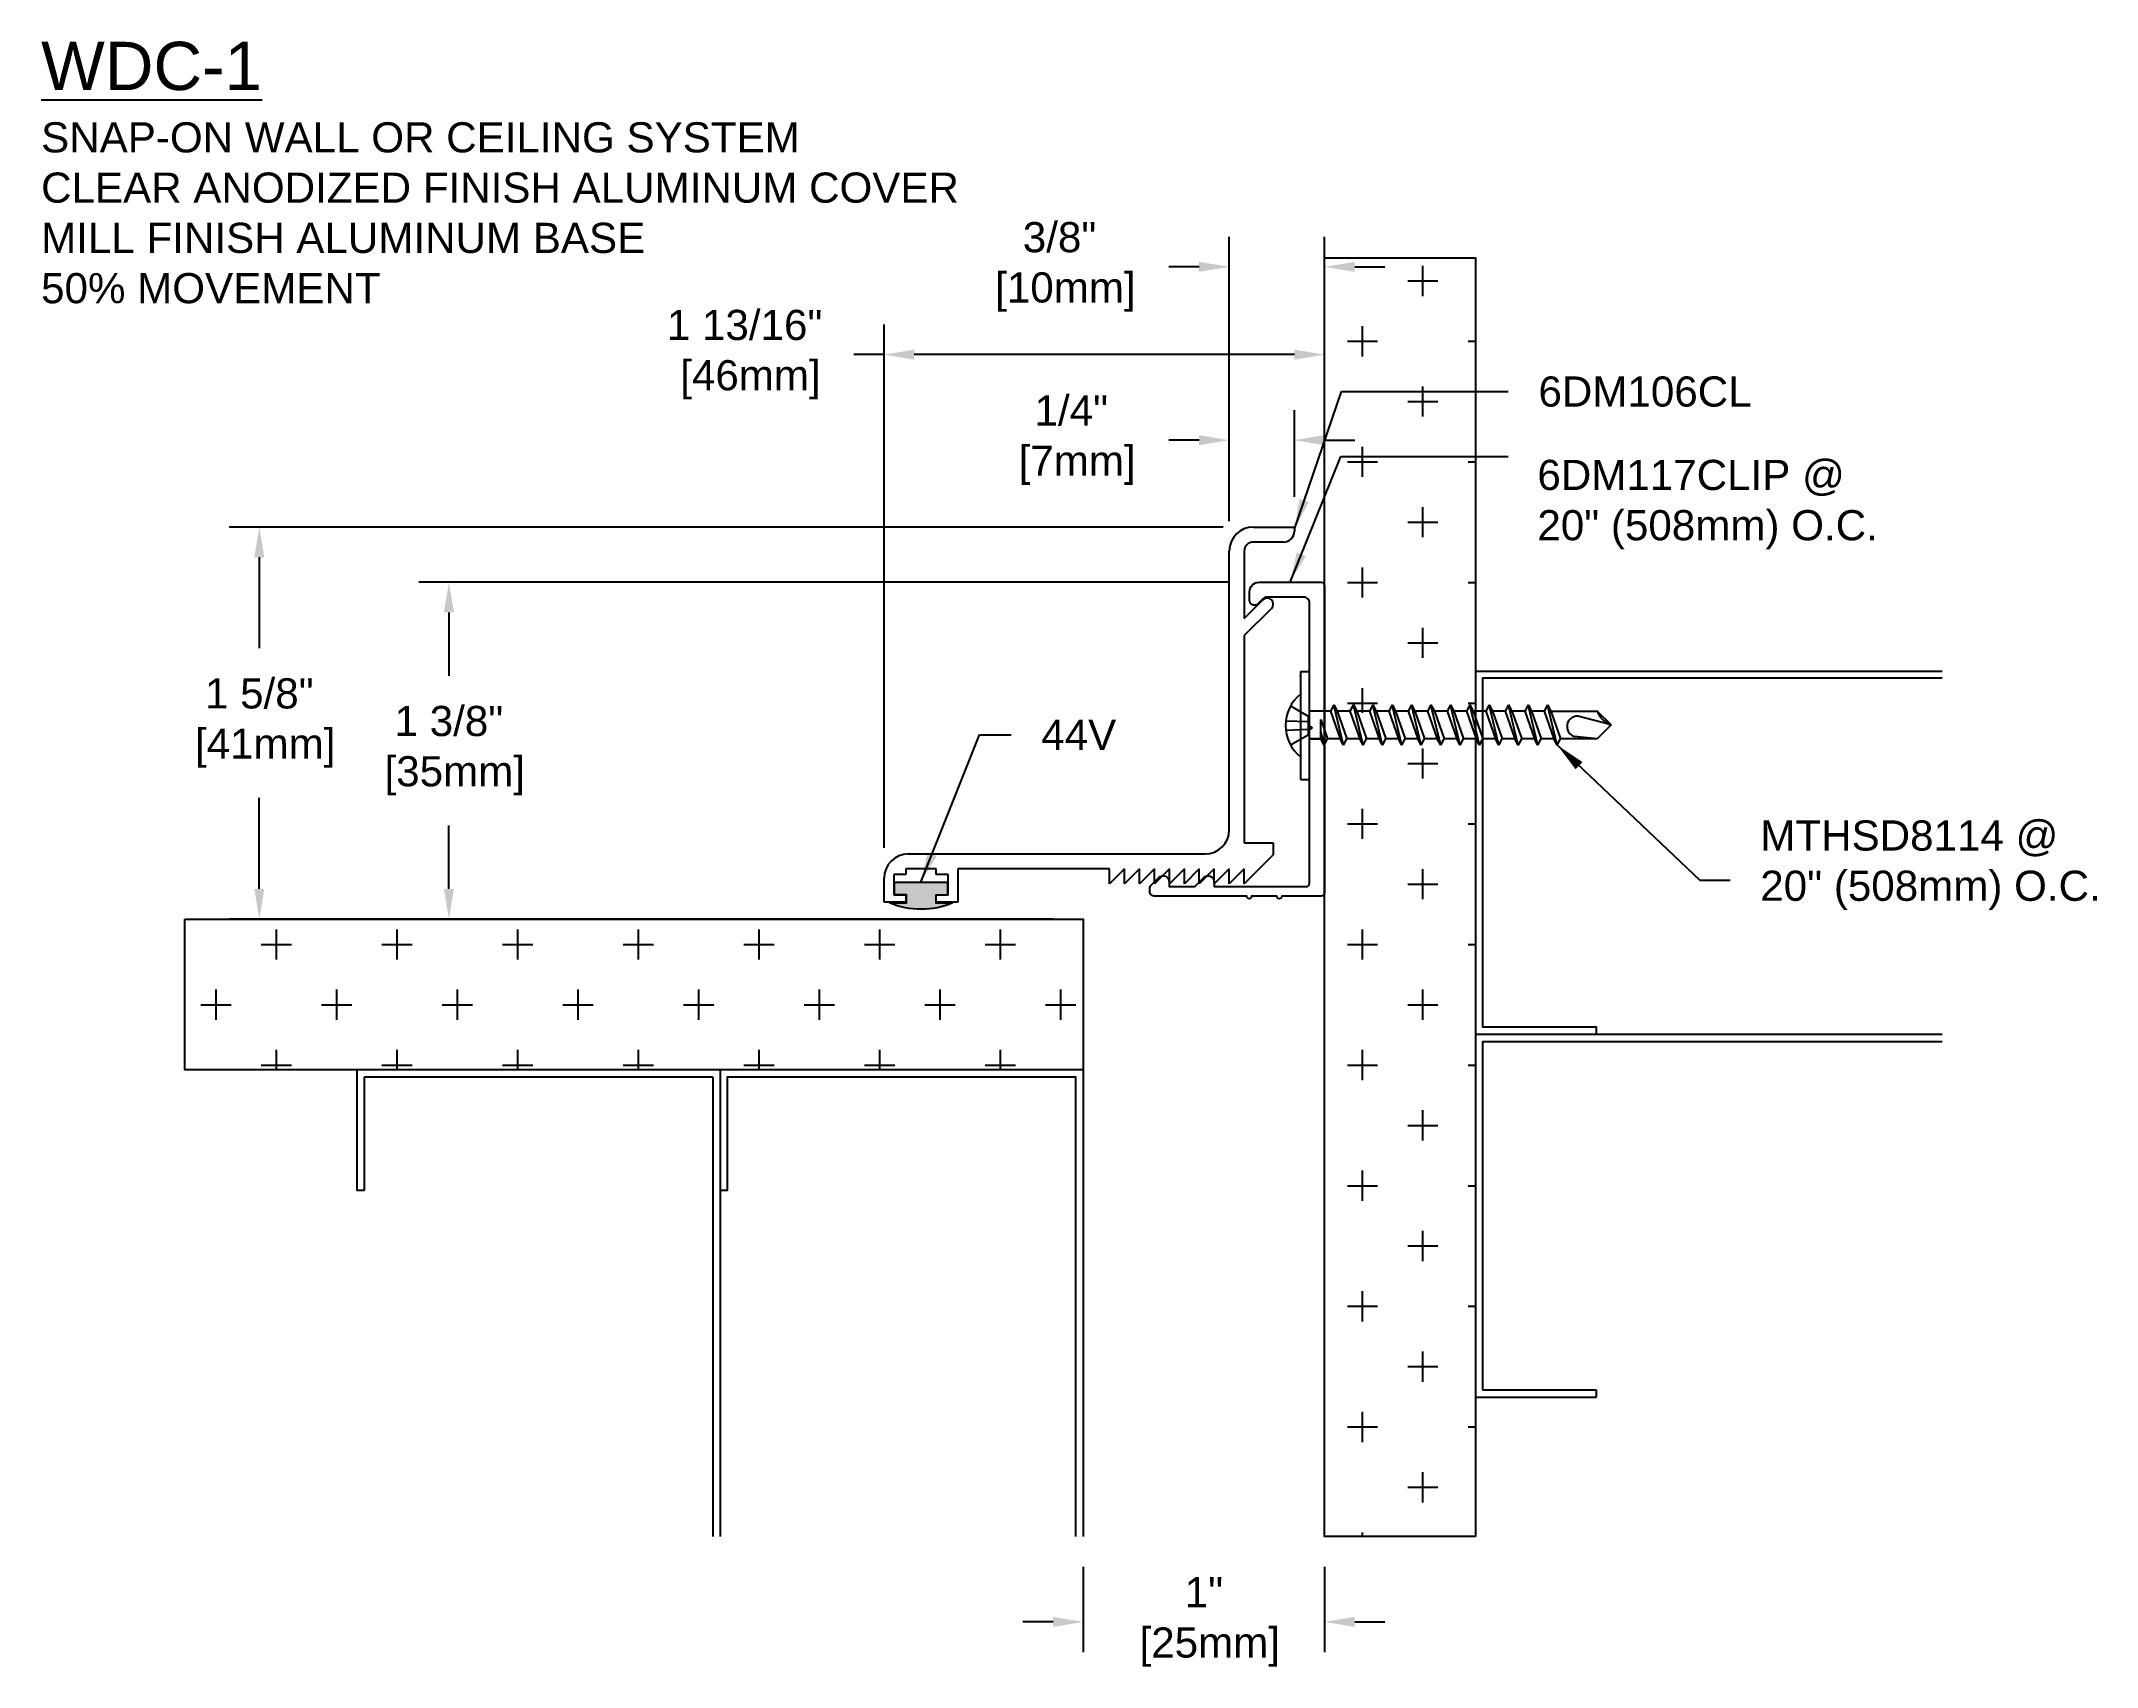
# Model space of a CAD drawing. Header units: inches. Extents: x 5.09 to 13.61, y 1.01 to 7.74.
import ezdxf

# ---------------------------------------------------------------- set-up
doc = ezdxf.new("R2010")
doc.units = ezdxf.units.IN
doc.header["$MEASUREMENT"] = 0
doc.linetypes.add('HIDDEN2', pattern=[0.1875, 0.125, -0.0625])
for name, color, linetype in [('Anchors', 4, 'Continuous'), ('Conditions', 1, 'Continuous'), ('Dimensions', 3, 'Continuous'), ('Fillers', 2, 'Continuous'), ('Metals', 7, 'Continuous'), ('Text', 2, 'Continuous')]:
    doc.layers.add(name, color=color, linetype=linetype)
doc.styles.add('arial', font='arial.ttf')
doc.styles.add('style1', font='arial.ttf', dxfattribs={"height": 0.125})
doc.dimstyles.new('ARIAL', dxfattribs={"dimtxt": 0.125, "dimasz": 0.125, "dimexe": 0.125, "dimexo": 0.125, "dimgap": 0.125, "dimtad": 0, "dimtih": 1, "dimtoh": 1, "dimdec": 4, "dimzin": 0, "dimdsep": 46, "dimlunit": 4, "dimtxsty": 'arial', "dimcen": 0.09, "dimadec": 0, "dimazin": 0, "dimtfac": 1, "dimtdec": 4, "dimtofl": 0, "dimtmove": 0, "dimatfit": 3, "dimfxl": 0, "dimfrac": 2, "dimtolj": 1, "dimtzin": 0, "dimarcsym": 0})
doc.dimstyles.new('ROMAND', dxfattribs={"dimtxt": 0.25, "dimasz": 0.125, "dimexe": 0.125, "dimexo": 0.0625, "dimgap": 0.125, "dimtad": 0, "dimtih": 1, "dimtoh": 1, "dimdec": 4, "dimzin": 0, "dimdsep": 46, "dimlunit": 4, "dimtxsty": 'style1', "dimcen": 0.09, "dimadec": 0, "dimazin": 0, "dimtfac": 1, "dimtdec": 4, "dimtofl": 0, "dimtmove": 0, "dimatfit": 3, "dimfxl": 0, "dimfrac": 2, "dimtolj": 1, "dimtzin": 0, "dimarcsym": 0})

# ---------------------------------------------------------------- blocks, each defined once
blk = doc.blocks.new('6DM106')
for p, q in [((-0.082, 1.309), (0.088, 1.309)), ((0.088, 1.309), (0.088, 1.292)), ((-0.182, 0.054), (-0.182, 1.209)), ((-0.12, 1.209), (-0.12, 0.9297)), ((0.043, 1.247), (-0.082, 1.247)), ((-0.12, 0.9297), (-0.0427, 1.007)), ((-0.0073, 0.9717), (-0.12, 0.859)), ((-0.12, 0.859), (-0.12, 0)), ((-0.12, 0), (0, 0)), ((0, 0), (0, -0.05)), ((-1.512, -0.046), (-0.282, -0.046)), ((0, -0.05), (-0.12, -0.17)), ((-1.612, -0.246), (-1.612, -0.146)), ((-1.572, -0.131), (-1.572, -0.216)), ((-1.522, -0.131), (-1.572, -0.131)), ((-1.522, -0.108), (-1.522, -0.131)), ((-1.397, -0.108), (-1.522, -0.108)), ((-1.397, -0.131), (-1.397, -0.108)), ((-1.347, -0.131), (-1.397, -0.131)), ((-1.347, -0.216), (-1.347, -0.131)), ((-1.307, -0.108), (-1.307, -0.246)), ((-0.678, -0.108), (-1.307, -0.108)), ((-0.678, -0.17), (-0.678, -0.108)), ((-0.616, -0.108), (-0.678, -0.17)), ((-0.616, -0.17), (-0.616, -0.108)), ((-0.554, -0.108), (-0.616, -0.17)), ((-0.554, -0.17), (-0.554, -0.108)), ((-0.492, -0.108), (-0.554, -0.17)), ((-0.492, -0.17), (-0.492, -0.108)), ((-0.43, -0.108), (-0.492, -0.17)), ((-0.43, -0.17), (-0.43, -0.108)), ((-0.368, -0.108), (-0.43, -0.17)), ((-0.368, -0.17), (-0.368, -0.108)), ((-0.306, -0.108), (-0.368, -0.17)), ((-0.306, -0.17), (-0.306, -0.108)), ((-0.244, -0.108), (-0.306, -0.17)), ((-0.244, -0.17), (-0.244, -0.108)), ((-0.182, -0.108), (-0.244, -0.17)), ((-0.182, -0.17), (-0.182, -0.108)), ((-0.12, -0.108), (-0.182, -0.17)), ((-0.12, -0.17), (-0.12, -0.108)), ((-1.522, -0.246), (-1.612, -0.246)), ((-1.572, -0.216), (-1.522, -0.216)), ((-1.522, -0.216), (-1.522, -0.246)), ((-1.397, -0.216), (-1.347, -0.216)), ((-1.397, -0.246), (-1.397, -0.216)), ((-1.307, -0.246), (-1.397, -0.246))]:
    blk.add_line(p, q)
for centre, radius, start, end in [((-0.082, 1.209), 0.1, 90, 180), ((0.043, 1.292), 0.045, 270, 360), ((-0.082, 1.209), 0.038, 90, 180), ((-0.025, 0.9894), 0.025, 315, 135), ((-0.282, 0.054), 0.1, 270, 360), ((-1.512, -0.146), 0.1, 90, 180)]:
    blk.add_arc(centre, radius, start, end)
blk = doc.blocks.new('conditions')
at = {"layer": 'Conditions'}
for p, q in [((5.8767, 3.4584), (2.8673, 3.4584)), ((2.8673, 3.4584), (2.8673, 2.9584)), ((4.342, 3.4284), (2.8973, 3.4284)), ((2.8973, 3.4284), (2.8973, 2.9584)), ((4.342, 3.4284), (4.342, 1.5241)), ((4.372, 3.4584), (4.372, 1.5241)), ((4.372, 3.4584), (4.372, 1.5241)), ((5.8767, 3.4585), (5.8767, 1.5241)), ((2.8973, 2.9584), (2.8673, 2.9584))]:
    blk.add_line(p, q, dxfattribs=at)
blk.add_lwpolyline([(5.8467, 1.5241), (5.8467, 3.4284), (4.402, 3.4284), (4.402, 2.9584), (4.372, 2.9584)], dxfattribs=at)
blk = doc.blocks.new('44v')
blk.add_hatch(color=256).paths.add_polyline_path([(0.1097, 0), (-0.1097, 0), (-0.1097, -0.0529), (-0.0601, -0.0529), (-0.0601, -0.0861), (-0.1301, -0.0861, 0.199136), (0.1315, -0.0861), (0.0615, -0.0861), (0.0615, -0.0537), (0.1097, -0.0537)])
blk.add_lwpolyline([(-0.1301, -0.0861), (-0.0601, -0.0861), (-0.0601, -0.0529), (-0.1097, -0.0529), (-0.1097, 0), (0.1097, 0), (0.1097, -0.0537), (0.0615, -0.0537), (0.0615, -0.0861), (0.1315, -0.0861, -0.199136)], format="xyb", close=True)
blk = doc.blocks.new('*D3')
at = {"layer": 'Defpoints', "color": 0}
for p in [(9.4059, 1.5459), (10.4059, 1.5459), (10.4059, 1.1921)]:
    blk.add_point(p, dxfattribs=at)
at = {"layer": 'Dimensions', "color": 0, "lineweight": -2}
for p, q in [((9.4059, 1.4209), (9.4059, 1.0671)), ((10.4059, 1.4209), (10.4059, 1.0671)), ((9.2809, 1.1921), (9.1559, 1.1921)), ((10.5309, 1.1921), (10.6559, 1.1921))]:
    blk.add_line(p, q, dxfattribs=at)
at = {"layer": 'Dimensions', "color": 0}
for points in [[(9.2809, 1.2129), (9.2809, 1.1712), (9.4059, 1.1921)], [(10.5309, 1.2129), (10.5309, 1.1712), (10.4059, 1.1921)]]:
    blk.add_solid(points, dxfattribs=at)
at = {"layer": 'Dimensions', "color": 0, "insert": (9.9059, 1.1921), "char_height": 0.125, "attachment_point": 5, "style": 'arial'}
blk.add_mtext('\\A1;1"\\P [25mm]', dxfattribs=at)
blk = doc.blocks.new('*D4')
at = {"layer": 'Defpoints', "color": 0}
for p in [(5.9921, 5.7302), (10.1109, 5.7302), (9.4059, 4.1052)]:
    blk.add_point(p, dxfattribs=at)
at = {"layer": 'Dimensions', "color": 0, "lineweight": -2}
for p, q in [((9.9859, 5.7302), (5.8671, 5.7302)), ((5.9921, 5.6052), (5.9921, 5.228)), ((5.9921, 4.2302), (5.9921, 4.6073)), ((9.2809, 4.1052), (5.8671, 4.1052))]:
    blk.add_line(p, q, dxfattribs=at)
at = {"layer": 'Dimensions', "color": 0}
for points in [[(5.9713, 5.6052), (6.0129, 5.6052), (5.9921, 5.7302)], [(5.9713, 4.2302), (6.0129, 4.2302), (5.9921, 4.1052)]]:
    blk.add_solid(points, dxfattribs=at)
at = {"layer": 'Dimensions', "color": 0, "insert": (5.9921, 4.9177), "char_height": 0.125, "attachment_point": 5, "style": 'arial'}
blk.add_mtext('\\A1;1 5/8"\\P [41mm]', dxfattribs=at)
blk = doc.blocks.new('*D5')
at = {"layer": 'Defpoints', "color": 0}
for p in [(6.7776, 5.5015), (10.1351, 5.5015), (9.4059, 4.1052)]:
    blk.add_point(p, dxfattribs=at)
at = {"layer": 'Dimensions', "color": 0, "lineweight": -2}
for p, q in [((10.0101, 5.5015), (6.6526, 5.5015)), ((6.7776, 5.3765), (6.7776, 5.1137)), ((6.7776, 4.2302), (6.7776, 4.493)), ((9.2809, 4.1052), (6.6526, 4.1052))]:
    blk.add_line(p, q, dxfattribs=at)
at = {"layer": 'Dimensions', "color": 0}
for points in [[(6.7568, 5.3765), (6.7985, 5.3765), (6.7776, 5.5015)], [(6.7568, 4.2302), (6.7985, 4.2302), (6.7776, 4.1052)]]:
    blk.add_solid(points, dxfattribs=at)
at = {"layer": 'Dimensions', "color": 0, "insert": (6.7776, 4.8033), "char_height": 0.125, "attachment_point": 5, "style": 'arial'}
blk.add_mtext('\\A1;1 3/8"\\P [35mm]', dxfattribs=at)
blk = doc.blocks.new('*D6')
at = {"layer": 'Defpoints', "color": 0}
for p in [(10.4059, 6.4449), (10.4059, 5.75), (8.5809, 4.2752)]:
    blk.add_point(p, dxfattribs=at)
at = {"layer": 'Dimensions', "color": 0, "lineweight": -2}
for p, q in [((8.5809, 4.4002), (8.5809, 6.5699)), ((10.4059, 5.875), (10.4059, 6.5699)), ((8.5809, 6.4449), (8.4559, 6.4449)), ((10.2809, 6.4449), (8.7059, 6.4449))]:
    blk.add_line(p, q, dxfattribs=at)
at = {"layer": 'Dimensions', "color": 0}
for points in [[(8.7059, 6.4657), (8.7059, 6.424), (8.5809, 6.4449)], [(10.2809, 6.4657), (10.2809, 6.424), (10.4059, 6.4449)]]:
    blk.add_solid(points, dxfattribs=at)
at = {"layer": 'Dimensions', "color": 0, "insert": (8.0028, 6.4449), "char_height": 0.125, "attachment_point": 5, "style": 'arial'}
blk.add_mtext('\\A1;1 13/16"\\P [46mm]', dxfattribs=at)
blk = doc.blocks.new('*D7')
at = {"layer": 'Defpoints', "color": 0}
for p in [(10.0109, 6.0903), (10.2809, 5.7302), (10.0109, 5.6302)]:
    blk.add_point(p, dxfattribs=at)
at = {"layer": 'Dimensions', "color": 0, "lineweight": -2}
for p, q in [((10.0109, 5.7552), (10.0109, 6.2153)), ((10.2809, 5.8552), (10.2809, 6.2153)), ((9.8859, 6.0903), (9.7609, 6.0903)), ((10.4059, 6.0903), (10.5309, 6.0903))]:
    blk.add_line(p, q, dxfattribs=at)
at = {"layer": 'Dimensions', "color": 0}
for points in [[(9.8859, 6.1111), (9.8859, 6.0694), (10.0109, 6.0903)], [(10.4059, 6.1111), (10.4059, 6.0694), (10.2809, 6.0903)]]:
    blk.add_solid(points, dxfattribs=at)
at = {"layer": 'Dimensions', "color": 0, "insert": (9.3564, 6.0903), "char_height": 0.125, "attachment_point": 5, "style": 'arial'}
blk.add_mtext('\\A1;1/4"\\P [7mm]', dxfattribs=at)
blk = doc.blocks.new('*D10')
at = {"layer": 'Defpoints', "color": 0}
for p in [(10.4059, 6.8087), (10.4059, 6.0644), (10.0109, 5.6302)]:
    blk.add_point(p, dxfattribs=at)
at = {"layer": 'Dimensions', "color": 0, "lineweight": -2}
for p, q in [((10.0109, 5.7552), (10.0109, 6.9337)), ((10.4059, 6.1894), (10.4059, 6.9337)), ((9.8859, 6.8087), (9.7609, 6.8087)), ((10.5309, 6.8087), (10.6559, 6.8087))]:
    blk.add_line(p, q, dxfattribs=at)
at = {"layer": 'Dimensions', "color": 0}
for points in [[(9.8859, 6.8296), (9.8859, 6.7879), (10.0109, 6.8087)], [(10.5309, 6.8296), (10.5309, 6.7879), (10.4059, 6.8087)]]:
    blk.add_solid(points, dxfattribs=at)
at = {"layer": 'Dimensions', "color": 0, "insert": (9.3078, 6.8087), "char_height": 0.125, "attachment_point": 5, "style": 'arial'}
blk.add_mtext('\\A1;3/8"\\P [10mm]', dxfattribs=at)
blk = doc.blocks.new('6DM117')
at = {"linetype": 'Continuous'}
blk.add_lwpolyline([(-0.542, 0.1864, -0.198912), (-0.5347, 0.204), (-0.5139, 0.2249, 0.668179), (-0.528, 0.259), (-0.564, 0.259, 0.414214), (-0.604, 0.219), (-0.604, -0.037, 0.414214), (-0.589, -0.052), (0.683, -0.052, 0.414214), (0.698, -0.037), (0.698, 0.1255, 1), (0.698, 0.1455), (0.698, 0.2505, 1), (0.698, 0.2705), (0.698, 0.652, 0.414214), (0.678, 0.672), (0.6663, 0.672, 0.198912), (0.6521, 0.6661), (0.6207, 0.6347, 0.668179), (0.6384, 0.592), (0.658, 0.592), (0.658, 0.486), (0.6207, 0.4487, 0.668179), (0.6384, 0.406), (0.658, 0.406), (0.658, 0.025, -0.414214), (0.643, 0.01), (0.01, 0.01), (0, 0), (-0.01, 0.01), (-0.517, 0.01, -0.414214), (-0.542, 0.035)], format="xyb", close=True, dxfattribs=at)
blk = doc.blocks.new('MTHSD8114')
at = {"linetype": 'HIDDEN2'}
for p, q in [((-0.0192, 0.0989), (-0.0159, 0.006)), ((0.0192, 0.0989), (0.0159, 0.006)), ((-0.0807, 0.079), (-0.0382, 0.006)), ((0.0382, 0.006), (-0.0382, 0.006)), ((0.0807, 0.079), (0.0382, 0.006))]:
    blk.add_line(p, q, dxfattribs=at)
for p, q in [((0.224, 0.0375), (-0.224, 0.0375)), ((-0.224, 0.0375), (-0.224, 0)), ((-0.224, 0), (0.224, 0)), ((-0.0559, 0), (0.0559, 0)), ((0.0599, -0.0869), (0.0599, 0)), ((0.224, 0.0375), (0.224, 0)), ((-0.081, -0.0606), (-0.0236, -0.0467)), ((-0.081, -0.0606), (-0.0559, -0.0467)), ((-0.081, -0.0606), (-0.0559, -0.0745)), ((-0.0559, -0.0467), (-0.0559, 0)), ((-0.0559, 0), (-0.0559, -0.0467)), ((0.0241, -0.0467), (-0.0559, -0.0745)), ((-0.0559, -0.0467), (0.0241, -0.0467)), ((-0.0559, -0.1271), (-0.0559, -0.0745)), ((-0.081, -0.141), (0.085, -0.1008)), ((-0.081, -0.141), (-0.0559, -0.1271)), ((-0.081, -0.141), (-0.0559, -0.1549)), ((0.0599, -0.0869), (-0.0559, -0.1271)), ((0.0599, -0.1147), (-0.0559, -0.1549)), ((-0.0559, -0.2075), (-0.0559, -0.1549)), ((0.0599, -0.1673), (-0.0559, -0.2075)), ((0.085, -0.1008), (0.0599, -0.0869)), ((0.085, -0.1008), (0.0599, -0.1147)), ((0.0599, -0.1673), (0.0599, -0.1147)), ((0.085, -0.1812), (0.0599, -0.1673)), ((-0.081, -0.2214), (0.085, -0.1812)), ((-0.081, -0.2214), (-0.0559, -0.2075)), ((-0.081, -0.2214), (-0.0559, -0.2353)), ((0.0599, -0.1951), (-0.0559, -0.2353)), ((-0.0559, -0.288), (-0.0559, -0.2353)), ((0.0599, -0.2477), (-0.0559, -0.288)), ((0.085, -0.1812), (0.0599, -0.1951)), ((0.0599, -0.2477), (0.0599, -0.1951)), ((0.085, -0.2616), (0.0599, -0.2477)), ((-0.081, -0.3019), (0.085, -0.2616)), ((-0.081, -0.3019), (-0.0559, -0.288)), ((-0.081, -0.3019), (-0.0559, -0.3157)), ((0.0599, -0.2755), (-0.0559, -0.3157)), ((-0.0559, -0.3684), (-0.0559, -0.3157)), ((0.0599, -0.3282), (-0.0559, -0.3684)), ((0.085, -0.2616), (0.0599, -0.2755)), ((0.0599, -0.3282), (0.0599, -0.2755)), ((0.085, -0.3421), (0.0599, -0.3282)), ((-0.081, -0.3823), (0.085, -0.3421)), ((-0.081, -0.3823), (-0.0559, -0.3684)), ((-0.081, -0.3823), (-0.0559, -0.3962)), ((-0.081, -0.4627), (0.085, -0.4225)), ((0.0599, -0.356), (-0.0559, -0.3962)), ((-0.0559, -0.4488), (-0.0559, -0.3962)), ((0.0599, -0.4086), (-0.0559, -0.4488)), ((0.085, -0.3421), (0.0599, -0.356)), ((0.0599, -0.4086), (0.0599, -0.356)), ((0.085, -0.4225), (0.0599, -0.4086)), ((0.085, -0.4225), (0.0599, -0.4364)), ((-0.081, -0.4627), (-0.0559, -0.4488)), ((-0.081, -0.4627), (-0.0559, -0.4766)), ((-0.081, -0.5431), (0.085, -0.5029)), ((0.0599, -0.4364), (-0.0559, -0.4766)), ((-0.0559, -0.5292), (-0.0559, -0.4766)), ((0.0599, -0.489), (-0.0559, -0.5292)), ((0.0599, -0.489), (0.0599, -0.4364)), ((0.085, -0.5029), (0.0599, -0.489)), ((0.085, -0.5029), (0.0599, -0.5168)), ((-0.081, -0.5431), (-0.0559, -0.5292)), ((-0.081, -0.5431), (-0.0559, -0.557)), ((-0.081, -0.6236), (0.085, -0.5833)), ((0.0599, -0.5168), (-0.0559, -0.557)), ((-0.0559, -0.6097), (-0.0559, -0.557)), ((0.0599, -0.5695), (-0.0559, -0.6097)), ((0.0599, -0.5695), (0.0599, -0.5168)), ((0.085, -0.5833), (0.0599, -0.5695)), ((0.085, -0.5833), (0.0599, -0.5972)), ((-0.081, -0.6236), (-0.0559, -0.6097)), ((-0.081, -0.6236), (-0.0559, -0.6374)), ((-0.081, -0.704), (0.085, -0.6638)), ((0.0599, -0.5972), (-0.0559, -0.6374)), ((-0.0559, -0.6901), (-0.0559, -0.6374)), ((0.0599, -0.6499), (-0.0559, -0.6901)), ((0.0599, -0.6777), (-0.0559, -0.7179)), ((0.0599, -0.6499), (0.0599, -0.5972)), ((0.085, -0.6638), (0.0599, -0.6499)), ((0.085, -0.6638), (0.0599, -0.6777)), ((0.0599, -0.7303), (0.0599, -0.6777)), ((-0.081, -0.704), (-0.0559, -0.6901)), ((-0.081, -0.704), (-0.0559, -0.7179)), ((-0.081, -0.7844), (0.085, -0.7442)), ((-0.0559, -0.7705), (-0.0559, -0.7179)), ((0.0599, -0.7303), (-0.0559, -0.7705)), ((0.0599, -0.7581), (-0.0559, -0.7983)), ((0.085, -0.7442), (0.0599, -0.7303)), ((0.085, -0.7442), (0.0599, -0.7581)), ((0.0599, -0.8107), (0.0599, -0.7581)), ((-0.081, -0.7844), (-0.0559, -0.7705)), ((-0.081, -0.7844), (-0.0559, -0.7983)), ((-0.081, -0.8648), (0.085, -0.8246)), ((-0.081, -0.8648), (-0.0559, -0.8509)), ((-0.0559, -0.8509), (-0.0559, -0.7983)), ((0.0599, -0.8107), (-0.0559, -0.8509)), ((0.0599, -0.8385), (-0.0559, -0.8787)), ((0.085, -0.8246), (0.0599, -0.8107)), ((0.085, -0.8246), (0.0599, -0.8385)), ((0.0599, -0.8912), (0.0599, -0.8385)), ((-0.081, -0.8648), (-0.0559, -0.8787)), ((-0.081, -0.9453), (0.085, -0.9051)), ((-0.081, -0.9453), (-0.0559, -0.9314)), ((-0.0559, -0.9314), (-0.0559, -0.8787)), ((0.0599, -0.8912), (-0.0559, -0.9314)), ((0.0599, -0.9189), (-0.0559, -0.9592)), ((0.085, -0.9051), (0.0599, -0.8912)), ((0.085, -0.9051), (0.0599, -0.9189)), ((0.0599, -0.9716), (0.0599, -0.9189)), ((-0.081, -0.9453), (-0.0559, -0.9592)), ((-0.081, -1.0257), (0.085, -0.9855)), ((-0.081, -1.0257), (-0.0559, -1.0118)), ((-0.0559, -1.0118), (-0.0559, -0.9592)), ((0.0599, -0.9716), (-0.0559, -1.0118)), ((0.0599, -0.9994), (-0.0559, -1.0396)), ((0.085, -0.9855), (0.0599, -0.9716)), ((0.085, -0.9855), (0.0599, -0.9994)), ((0.0599, -0.9994), (0.0599, -1.1921)), ((-0.081, -1.0257), (-0.0559, -1.0396)), ((-0.0559, -1.1921), (-0.0559, -1.0396)), ((-0.0559, -1.1921), (-0.0459, -1.097)), ((0.002, -1.25), (-0.0559, -1.1921)), ((0.002, -1.25), (0.0388, -1.1111)), ((0.002, -1.25), (0.0599, -1.1921))]:
    blk.add_line(p, q)
for centre, radius, start, end in [((0, -0.0658), 0.1658, 38.53745, 141.46255), ((-0.0045, -1.1098), 0.0433, 358.31503, 162.80454), ((0.0894, -1.2794), 0.0922, 108.6241, 161.3759)]:
    blk.add_arc(centre, radius, start, end)
blk.add_point((0.204, 0.0375))

msp = doc.modelspace()

# ---------------------------------------------------------------- hatches: boundary and pattern name
at = {"layer": 'Conditions'}
h = msp.add_hatch(dxfattribs=at)
h.set_pattern_fill('CROSS', color=256, style=0)
h.paths.add_polyline_path([(10.40587, 4.95983), (10.45131, 4.95983), (10.46448, 4.98361), (10.47764, 4.95983), (10.53465, 4.95983), (10.54781, 4.98361), (10.56097, 4.95983), (10.61798, 4.95983), (10.63114, 4.98361), (10.64431, 4.95983), (10.70131, 4.95983), (10.71448, 4.98361), (10.72764, 4.95983), (10.78465, 4.95983), (10.79781, 4.98361), (10.81097, 4.95983), (10.86798, 4.95983), (10.88114, 4.98361), (10.89431, 4.95983), (10.95131, 4.95983), (10.96448, 4.98361), (10.97764, 4.95983), (11.0307, 4.95983), (11.0307, 6.84619), (10.40587, 6.84619)])
h = msp.add_hatch(dxfattribs=at)
h.set_pattern_fill('CROSS', color=256, style=0)
h.paths.add_polyline_path([(11.0307, 4.83483), (11.019, 4.83483), (11.00614, 4.81161), (10.99329, 4.83483), (10.93566, 4.83483), (10.92281, 4.81161), (10.90996, 4.83483), (10.85233, 4.83483), (10.83948, 4.81161), (10.82662, 4.83483), (10.769, 4.83483), (10.75614, 4.81161), (10.74329, 4.83483), (10.68566, 4.83483), (10.67281, 4.81161), (10.65996, 4.83483), (10.60233, 4.83483), (10.58948, 4.81161), (10.57662, 4.83483), (10.519, 4.83483), (10.50614, 4.81161), (10.49329, 4.83483), (10.43566, 4.83483), (10.42281, 4.81161), (10.40996, 4.83483), (10.40587, 4.83483), (10.40587, 3.12332), (10.40587, 1.54587), (11.0307, 1.54587), (11.0307, 3.12332)])
h = msp.add_hatch(dxfattribs=at)
h.set_pattern_fill('CROSS', color=256, style=0)
h.paths.add_polyline_path([(9.40587, 3.48035), (9.40587, 4.10518), (5.68299, 4.10518), (5.68299, 3.48035)])

# ---------------------------------------------------------------- linework, layer by layer
for points in [[(11.0307, 1.54587), (10.40587, 1.54587), (10.40587, 3.12332), (10.40587, 6.84619), (11.0307, 6.84619), (11.0307, 3.12332)], [(5.68299, 4.10518), (9.40587, 4.10518), (9.40587, 3.48035), (5.68299, 3.48035)]]:
    msp.add_lwpolyline(points, close=True, dxfattribs=at)

# ---------------------------------------------------------------- block references
at = {"layer": 'Anchors', "rotation": 90}
msp.add_blockref('MTHSD8114', (10.34387, 4.90779), dxfattribs=at)
at = {"layer": 'Conditions', "rotation": 90}
msp.add_blockref('conditions', (14.48922, -0.74351), dxfattribs=at)
at = {"layer": 'Conditions'}
msp.add_blockref('conditions', (3.52916, 0.02182), dxfattribs=at)
at = {"layer": 'Fillers'}
msp.add_blockref('44v', (8.73337, 4.25806), dxfattribs=at)
at = {"layer": 'Metals'}
msp.add_blockref('6DM106', (10.19287, 4.42118), dxfattribs=at)
at = {"layer": 'Metals', "xscale": -1, "rotation": 90}
msp.add_blockref('6DM117', (10.35387, 4.89779), dxfattribs=at)

# ---------------------------------------------------------------- texts
at = {"layer": 'Text', "insert": (5.08797, 7.74137), "char_height": 0.2, "width": 5.0131, "attachment_point": 1, "style": 'arial'}
msp.add_mtext('{\\LWDC-1\\P\\H0.625x;\\lSNAP-ON WALL OR CEILING SYSTEM\\PCLEAR ANODIZED FINISH ALUMINUM COVER\\PMILL FINISH ALUMINUM BASE\\P50% MOVEMENT}', dxfattribs=at)
at = {"layer": 'Text', "char_height": 0.125, "style": 'arial'}
for s, insert, attachment_point in [('6DM106CL', (11.29213, 6.35441), 1), ('6DM117CLIP @\\P20" (508mm) O.C.', (11.28762, 5.82324), 4), ('44V', (9.2319, 4.93149), 1), ('MTHSD8114 @\\P20" (508mm) O.C.', (12.21121, 4.32879), 4)]:
    msp.add_mtext(s, dxfattribs=dict(at, insert=insert, attachment_point=attachment_point))

# ---------------------------------------------------------------- dimensions: what is measured, and where the dimension line sits
at = {"layer": 'Dimensions'}
for base, p1, p2, picture, middle in [((10.40587, 6.80873), (10.01087, 5.63018), (10.40587, 6.06439), '*D10', (9.30785, 6.80873)), ((10.40587, 6.44485), (8.58087, 4.27518), (10.40587, 5.75), '*D6', (8.00285, 6.44485)), ((10.01087, 6.09025), (10.28087, 5.73018), (10.01087, 5.63018), '*D7', (9.35641, 6.09025)), ((10.40587, 1.19207), (9.40587, 1.54587), (10.40587, 1.54587), '*D3', (9.90587, 1.19207))]:
    dim = msp.add_linear_dim(base=base, p1=p1, p2=p2, dimstyle='ARIAL', override={"dimpost": '\\X'}, dxfattribs=at)
    dim.commit()
    dim.dimension.update_dxf_attribs({"geometry": picture, "text_midpoint": middle, "dimtype": 160})
for base, p2, picture, middle in [((5.99209, 5.73018), (10.11087, 5.73018), '*D4', (5.99209, 4.91768)), ((6.77762, 5.50151), (10.1351, 5.50151), '*D5', (6.77762, 4.80334))]:
    dim = msp.add_linear_dim(base=base, p1=(9.40587, 4.10518), p2=p2, angle=90, dimstyle='ARIAL', override={"dimpost": '\\X'}, dxfattribs=at)
    dim.commit()
    dim.dimension.update_dxf_attribs({"geometry": picture, "text_midpoint": middle, "dimtype": 160})

# ---------------------------------------------------------------- leaders
at = {"layer": 'Text', "annotation_type": 0, "has_hookline": 1, "hookline_direction": 0}
for points, text_width in [([(10.28087, 5.72168), (10.4755, 6.29191), (11.16713, 6.29191)], 0.87048), ([(8.73337, 4.25806), (8.97541, 4.86899), (9.1069, 4.86899)], 0.30713)]:
    msp.add_leader(points, dimstyle='ARIAL', dxfattribs=dict(at, text_width=text_width))
at = {"layer": 'Text'}
msp.add_leader([(10.26287, 5.50179), (10.47307, 6.02235), (11.16596, 6.02235)], dimstyle='ARIAL', dxfattribs=at)
at = {"layer": 'Text', "annotation_type": 0, "has_hookline": 1, "hookline_direction": 0, "text_width": 1.39052}
msp.add_leader([(11.36956, 4.82681), (11.96121, 4.26629), (12.08621, 4.26629)], dimstyle='ROMAND', override={"dimgap": 0.125, "dimtad": 0}, dxfattribs=at)

doc.saveas('drawing.dxf')
